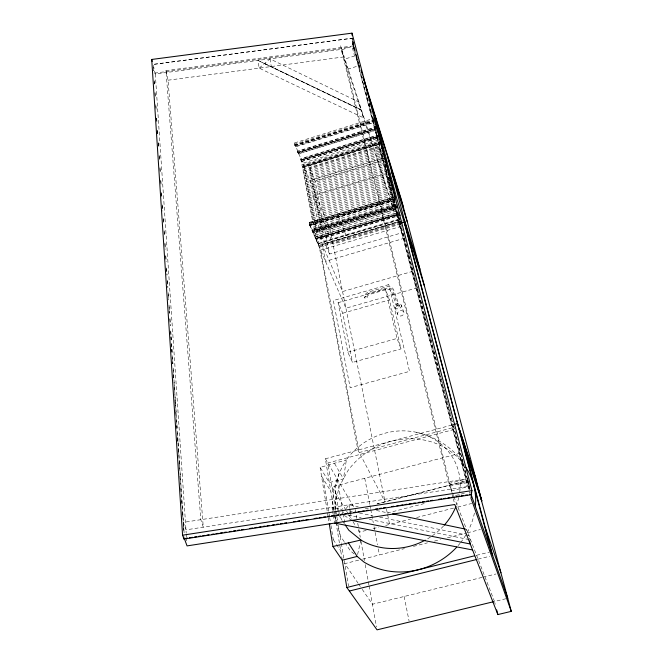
<?xml version="1.0" encoding="UTF-8"?>
<svg xmlns="http://www.w3.org/2000/svg" width="663" height="663" viewBox="0 0 663 663"><rect width="100%" height="100%" fill="white"/><g stroke="black" fill="none" stroke-linecap="round" stroke-linejoin="round"><path stroke-width="0.5" stroke-dasharray="3.31 2.49" d="M467.39 479.755L466.396 486.717L185.971 529.853L183.27 522.378L467.349 478.785L453.475 425.721M333.199 510.435C331.077 492.626 336.928 474.832 346.376 459.873L320.121 467.415L329.337 482.589L343.451 478.877L346.376 459.873A63.814 57.54 -26.3 0 1 422.397 433.934A63.814 57.54 -26.3 0 1 458.962 496.653M357.597 554.508L360.68 540.983M338.959 473.581L335.296 488.424L335.702 503.482L338.975 513.676M335.834 521.549L341.288 514.637M341.893 513.875L343.094 512.35M346.094 508.554L349.094 504.758L358.202 506.665M259.192 68.14L269.932 58.841L358.915 102.061L360.813 109.602L257.907 60.432L259.192 68.14L363.49 117.832L361.584 110.298L257.907 60.432M469.338 489.485L468.31 486.567L451.636 490.86L448.81 483.559L341.387 49.891L353.13 46.112L354.249 49.684L354.166 46.766M451.636 490.86L344.42 59.214L356.056 55.493L358.915 64.659M347.685 69.242L359.205 65.579L359.818 67.551M375.125 120.815L294.977 145.678L294.82 145.288L294.389 142.984L372.763 118.644M374.728 119.299L294.695 144.144L294.977 145.678M374.976 120.111L295.018 144.924L295.3 146.457L295.466 146.846L375.507 122.025M294.82 145.288L374.993 120.409M375.109 120.509L295.176 145.313L295.466 146.846M295.3 146.457L375.374 121.627M376.998 126.542L297.579 151.114L297.861 152.647L377.52 128.456M377.123 126.948L297.737 151.496L298.019 153.029M377.371 127.744L298.052 152.266L298.342 153.799L377.893 129.658M297.861 152.647L377.396 128.058M377.496 128.141L298.209 152.647L298.499 154.181M298.342 153.799L377.769 129.26M379.476 134.465L300.72 158.739L301.01 160.264L379.998 136.371M378.614 135.161L300.878 159.112L315.994 238.614L399.457 214.273M379.849 135.642L301.193 159.866L301.632 161.772L301.35 160.247M301.01 160.264L379.874 135.973M301.176 160.255L379.974 136.031M301.483 161.399L380.247 137.15M301.4 161.598L380.371 137.548M378.747 139.644L301.831 163.529M302.046 164.855L379.145 141.169M381.673 141.476L303.513 165.485L303.803 167.01L381.217 143.672M381.797 141.857L303.662 165.858L303.952 167.383M302.345 166.405L381.523 142.089M381.051 142.935L303.969 166.595L319.16 246.379L401.861 221.939M303.803 167.01L381.092 143.283M302.635 167.946L381.921 143.614M302.925 169.496L382.327 145.156M329.544 254.045L324.083 241.257L309.795 168.046L378.556 146.962L382.899 160.579L315.149 181.214L329.544 254.045L401.687 232.837L397.377 219.561L378.556 146.962M303.223 171.054L382.733 146.689M303.513 172.612L380.189 149.134M303.811 174.178L383.546 149.78M304.11 175.745L381.979 151.935M304.408 177.319L384.366 152.888M304.707 178.894L382.8 155.051M305.005 180.477L385.186 156.012M382.882 158.159L309.853 180.419L325.483 261.363L404.911 238.075M305.303 182.06L383.637 158.175M305.602 183.643L386.015 159.153M305.9 185.242L384.465 161.333M306.207 186.842L386.844 162.311M306.505 188.441L385.286 164.499M306.812 190.049L385.709 166.09M307.118 191.657L386.123 167.681M307.425 193.273L386.537 169.28M307.723 194.889L386.96 170.888M308.03 196.513L389.363 171.891M386.736 173.391L312.812 195.759L332.975 244.117L401.43 223.903M308.345 198.146L386.844 174.394M308.651 199.778L390.209 175.123M308.958 201.411L388.667 177.336M309.273 203.06L389.09 178.969M309.58 204.701L389.521 180.593M309.894 206.35L391.924 181.637M310.209 208.008L390.374 183.875M310.516 209.665L392.786 184.919M310.831 211.331L393.217 186.568M311.154 213.005L391.692 188.814M311.469 214.679L392.123 190.472M311.784 216.353L393.54 191.839M312.099 218.036L392.993 193.803M312.422 219.726L392.446 195.767M417.408 287.75L345.92 308.196L309.654 225.064L309.165 222.428L395.015 196.745M312.745 221.417L393.872 197.151M309.165 222.428L309.331 222.818L395.148 197.143M395.852 199.679L309.986 225.329L309.662 223.572L395.397 197.939M309.662 223.572L395.521 198.336M313.06 223.116L396.292 198.237M309.331 222.818L309.654 224.566L395.604 198.883M309.654 225.064L394.899 199.596M309.828 223.953L310.151 225.71L395.977 200.077M313.384 224.823L394.75 200.516M344.42 59.214L393.515 210.163L391.626 202.828L394.568 201.95M313.707 226.531L397.178 201.618M314.03 228.238L395.654 203.897M397.858 205.969L312.613 231.354L312.281 229.605L397.402 204.237M312.281 229.605L397.518 204.618M314.353 229.953L398.073 205.016M398.223 207.138L313.102 232.473L312.77 230.724L397.767 205.406M312.77 230.724L397.891 205.795M312.447 229.97L312.77 231.719L397.974 206.359M314.676 231.677L396.549 207.304M312.936 231.097L313.259 232.846L398.347 207.527M315.008 233.401L398.969 208.431M294.389 142.984L329.942 229.066L396.482 209.276M315.331 235.133L397.444 210.735M399.341 213.892L315.837 238.755L315.513 237.014L399.872 211.87M315.513 237.014L399.98 212.342M400.676 214.837L316.317 239.857L315.986 238.108L400.228 213.113M315.994 238.614L399.358 213.793M315.671 237.371L316.002 239.119L399.457 214.364M315.986 238.108L316.475 240.221L400.8 215.218M324.083 241.257L397.377 219.561M401.505 220.812L318.696 245.293L318.364 243.561L401.049 219.088M318.364 243.561L401.165 219.47M400.444 221.16L322.193 244.291L342.556 291.563L413.008 271.242M318.522 243.918L318.853 245.658L402.607 220.895M400.303 223.332L319.326 247.249L357.945 450.086L385.021 501.841M401.231 226.323L320.577 250.117L359.238 452.547L454.321 427.254M338.089 302.693L385.402 289.109L389.413 299.916L401.016 348.904L352.534 362.404L347.826 352.21L338.089 302.693L342.763 313.234L352.534 362.404M342.763 313.234L389.413 299.916M347.826 352.21L397.029 338.437L401.016 348.904M333.961 510.319L325.367 458.771L452.481 424.908M453.981 429.458L327.845 462.981L335.768 510.129M460.288 453.21L331.865 486.907L346.136 510.394M448.81 483.559L465.699 479.192L468.31 486.567L362.321 79.552M377.081 503.897L467.821 480.443L377.098 503.971M449.854 486.269L466.661 481.926M387.283 513.054L426.433 503.002M455.506 495.534L466.537 492.7M366.175 530.408L359.346 532.149L357.233 528.668M373.004 528.668L378.855 527.168M385.684 525.428L410.629 519.063M416.637 517.53L453.724 508.057M457.735 507.038L471.766 503.457M358.625 560.16L344.76 563.649L358.003 583.109M362.595 559.158L404.438 548.632M413.447 546.37L427.444 542.848M434.447 541.091L440.447 539.583M447.45 537.817L466.454 533.044M467.456 532.787L480.46 529.522M476.598 555.287L489.335 552.122M478.098 559.149L489.758 556.265M482.001 577.415L372.407 604.266L360.887 587.343M482.995 577.166L495.974 573.984M505.886 598.739L494.499 601.49L466.545 529.339L467.282 532.265M458.249 484.098L466.959 482.763M165.974 70.626L168.046 80.206L203.284 527.193L200.823 519.684L165.974 70.626L354.133 45.788M154.462 73.129L347.395 47.653M153.327 65.364L155.283 73.983L341.801 49.352L391.626 202.828M168.046 80.206L343.683 56.943L341.801 49.352M353.885 44.827L352.186 38.28L153.103 64.41L352.161 38.214L352.277 42.1L354.216 49.584L354.175 47.678M347.976 515.101L361.144 517.762M369.258 519.402L468.559 539.475M332.503 510.328L332.014 507.386L342.158 509.466M349.26 510.924L352.302 511.546M359.396 513.005L372.581 515.706M379.675 517.165L464.862 534.635M465.874 534.842L468.923 535.472L470.142 540.304M365.288 508.148L368.33 508.786M376.427 510.485L388.576 513.021M416.397 432.309C435.873 437.041 453.84 447.492 464.175 465.177M264.587 63.474L361.202 109.95M332.014 507.386L336.133 510.087M344.387 515.507L351.042 519.875M354.158 553.961L350.404 550.862L344.743 542.475M341.926 520.148L339.572 515.532M342.473 520.944L344.661 524.143M358.584 583.954L360.307 586.498M344.18 541.638L340.782 536.607L336.854 524.209M333.298 539.723L340.707 550.771M321.547 476.167L330.771 491.184M346.666 511.264L348.249 513.875M348.779 514.745L352.476 520.836M353.006 521.706L355.119 525.187M325.367 458.771L353.702 506.905M301.416 161.573L301.508 161.838M334.616 463.57L343.451 478.877M309.654 224.566L309.986 225.329M310.151 225.71L312.613 231.354M312.779 231.727L313.102 232.473M313.259 232.846L315.837 238.755M316.002 239.119L316.317 239.857M316.475 240.221L318.696 245.293M318.853 245.658L319.16 246.379M309.795 168.046L315.149 181.214M338.503 216.445L347.412 238.953M452.381 492.783L453.5 495.675M453.873 496.637L466.172 528.378M394.941 307.068L397.568 314.212M396.905 306.505L391.104 290.518L389.662 289.433L386.43 289.557L369.573 294.413L367.6 295.64L367.186 297.123A1.301 1.028 -15.9 0 1 365.479 298.458A1.301 1.028 -15.9 0 1 365.098 296.717A1.301 1.028 -15.9 0 1 367.186 297.123M398.14 306.157L392.247 289.88A5.238 3.199 -13.4 0 0 386.098 288.297L369.73 292.996A5.221 3.191 -12.7 0 0 365.918 297.43M399.366 305.809A1.285 1.019 -19.8 0 0 397.311 305.469A1.285 1.019 -19.8 0 0 397.734 307.193A1.285 1.019 -19.8 0 0 399.366 305.809L393.49 289.499C392.314 286.549 388.419 286.242 385.758 287.038L369.332 291.753C366.78 292.391 363.763 294.803 364.65 297.745M401.339 305.245A3.332 2.652 -19.8 0 1 397.087 308.859A3.332 2.652 -19.8 0 1 395.993 304.383A3.332 2.652 -19.8 0 1 401.339 305.245L403.908 312.422A3.298 2.644 -19.7 0 1 399.698 316.002A3.298 2.644 -19.7 0 1 398.604 311.544A3.298 2.644 -19.7 0 1 403.908 312.422M341.387 49.891L343.683 56.943M336.547 523.256L333.249 512.391M357.282 58.17L352.244 42.009L469.719 493.38M467.531 478.752L469.81 487.479M354.539 47.288L355.583 51.3M369.192 103.353L370.501 108.359M374.429 123.376L375.473 127.387M379.145 141.401L380.446 146.407M385.162 164.424L386.993 171.435M389.09 179.441L391.966 190.455M394.062 198.461L396.938 209.475M399.035 217.489L401.911 228.495M403.22 233.5L404.007 236.509M404.264 237.511L406.883 247.523M408.193 252.528L408.98 255.528M409.237 256.531L413.952 274.548M414.218 275.551L418.925 293.576M419.19 294.571L423.897 312.596M424.163 313.599L428.87 331.616M429.135 332.619L433.842 350.636M434.108 351.639L438.815 369.656M439.08 370.658L452.431 421.718M467.854 480.725L469.876 488.474M352.898 41.048L354.133 45.764M356.23 53.811L359.628 66.839M366.167 91.884L370.882 109.925M371.139 110.928L373.758 120.948M375.067 125.953L375.846 128.962M376.112 129.965L380.297 146.001M381.863 152.009L383.695 159.021M385.004 164.034L387.101 172.048M388.402 177.062L453.02 424.569M453.277 425.571L470.017 489.7M356.056 55.493L359.711 69.532M361.02 74.538L362.064 78.549M353.13 46.112L465.699 479.192M352.451 47.943L354.407 55.526M494.739 602.427L495.22 604.291M450.948 489.087L452.149 493.91M452.39 494.871L453.102 497.764M453.343 498.725L454.777 504.51M340.625 45.747L342.514 53.338M385.402 289.109L397.029 338.437M329.942 229.066L385.037 501.941M386.471 509.018L389.579 524.433M404.132 596.493L409.096 621.082M364.766 478.272L369.788 504.493M369.979 505.504L370.559 508.529M370.75 509.54L373.261 522.651M374.031 526.687L377.504 544.837M378.275 548.873L379.435 554.923M355.252 509.54L356.851 518.383M357.747 523.298L358.633 528.22M358.816 529.198L360.266 537.229M361.004 541.29L364.493 560.591M365.23 564.652L368.91 584.965M369.092 585.984L376.501 626.9M269.932 58.841L271.3 66.532M349.094 504.758L349.608 507.692M349.782 508.67L350.304 511.612M350.478 512.59L351.523 518.458M337.417 479.821L342.431 508.894M342.605 509.897L343.127 512.905M343.301 513.908L345.033 523.936M335.354 490.736L338.561 509.582M338.727 510.568L339.232 513.543M335.934 511.14L336.448 514.165M336.613 515.176L337.633 521.234M338.312 525.278L341.196 542.442M341.362 543.453L348.506 585.959M334.127 511.33L334.633 514.347M334.807 515.358L335.644 520.389L335.503 515.383M335.984 522.419L342.125 559.249M332.669 511.314L333.157 514.256M333.315 515.234L334.459 522.104M323.428 479.241L329.519 516.535M329.677 517.546L330.829 524.599M330.994 525.61L333.307 539.781M320.121 467.415L328.11 516.643M328.276 517.654L329.097 522.709M155.283 73.983L186.179 532.861M186.245 533.864L186.444 536.873M186.51 537.875L186.717 540.884M153.518 70.601L153.31 67.502L153.518 70.593M154.951 92.298L155.225 96.425M155.772 104.688L156.112 109.859L155.822 105.666M156.659 118.122L156.932 122.249M157.479 130.512L157.753 134.647M158.3 142.91L158.573 147.045M159.12 155.308L159.393 159.435M159.94 167.698L160.289 172.869M160.761 180.096L161.109 185.259M161.581 192.494L161.929 197.657M162.402 204.884L162.816 211.083M163.297 218.318L163.637 223.481M164.117 230.707L164.457 235.879M164.938 243.106L165.344 249.305M165.75 255.504L166.164 261.694M166.57 267.893L167.051 275.128M167.391 280.292L167.872 287.518M168.211 292.69L168.692 299.916M169.032 305.079L169.579 313.342M169.927 318.513L170.399 325.74M170.747 330.903L171.493 342.265M171.568 343.301L172.314 354.664M172.388 355.7L172.935 363.962M173.209 368.089L176.491 417.673M176.557 418.701L177.311 430.072M177.377 431.099L184.148 533.359M155.009 93.284L155.217 96.384M156.642 118.047L156.907 122.166M157.454 130.42L157.728 134.548M158.266 142.802L158.606 147.957M159.153 156.211L159.427 160.33M159.965 168.584L160.239 172.712M160.786 180.966L161.126 186.121M161.598 193.339L161.938 198.494M162.41 205.721L162.75 210.875M163.297 219.13L163.57 223.257M164.109 231.503L164.449 236.666M164.93 243.885L165.269 249.039M165.742 256.258L166.082 261.421M166.562 268.639L166.968 274.83M167.374 281.013L167.78 287.203M168.253 294.422L168.593 299.585M169.073 306.803L169.479 312.994M169.885 319.176L170.292 325.367M170.706 331.558L171.245 339.812M171.518 343.931L172.065 352.186M172.405 357.34L172.811 363.531M173.217 369.722L173.756 377.976M174.029 382.103L174.576 390.35M174.85 394.477L175.455 403.759M175.529 404.795L176.275 416.14M176.549 420.267L177.087 428.513M177.361 432.641L177.974 441.923M178.04 442.959L178.786 454.304M178.853 455.332L179.598 466.677M179.673 467.713L180.485 480.087M180.551 481.123L181.297 492.468M181.372 493.496L183.8 530.475M169.032 311.022L169.164 313.085M170.722 336.821L170.93 339.912M171.535 349.202L171.742 352.293M172.347 361.575L172.479 363.639M173.225 374.993L173.433 378.084M174.037 387.374L174.245 390.466M174.85 399.756L175.123 403.883M175.662 412.137L175.935 416.265M176.54 425.547L176.748 428.638M177.352 437.928L177.626 442.055M178.165 450.31L178.438 454.437M178.977 462.691L179.25 466.818M179.855 476.1L180.129 480.227M180.667 488.482L180.941 492.609M181.48 500.863L181.819 506.018M182.292 513.245L182.632 518.4M183.17 526.654L183.444 530.781M335.37 510.369L335.18 503.35L339.29 486.609L347.578 471.202A71.629 65.33 -26.4 0 1 464.183 464.937M335.395 511.372L335.478 514.38M352.186 38.28L352.277 42.1M458.738 497.631A63.814 57.54 -26.3 0 1 456.741 504.377M443.564 525.95A63.814 57.54 -26.3 0 1 431.306 536.483M430.453 537.047A63.814 57.54 -26.3 0 1 426.085 539.682M474.41 513.071A71.629 65.33 -26.4 0 1 466.379 534.105M465.849 535.008A71.629 65.33 -26.4 0 1 460.694 542.483M460.064 543.279A71.629 65.33 -26.4 0 1 458.1 545.608M388.775 284.593L333.332 300.538L350.18 387.689L409.535 371.363L388.775 284.593M154.404 84.035L154.131 79.9L154.396 84.002"/><path stroke-width="0.99" d="M471.957 490.612L471.327 494.714L183.982 539.036L182.565 535.198L151.728 59.455L352.012 33.15L471.957 490.612L182.565 535.198M471.078 492.327L471.584 494.266L470.979 498.203L511.272 611.361L497.872 614.568L454.777 504.51L187.057 545.898L184.339 538.571M373.675 118.354L375.49 117.79L396.88 199.008L424.361 285.761M381.175 148.835L383.139 148.23M384.465 161.333L386.43 160.728M387.822 174.104L389.786 173.507M389.09 178.969L391.062 178.372M391.692 188.814L393.656 188.226M401.281 223.041L404.215 222.171L491.3 551.633M453.475 424.643L457.453 423.582L475.528 478.454L511.272 611.361M474.807 478.645L475.777 478.388L459.011 428.248M465.26 451.909L481.786 500.896L401.438 199.894L363.109 76.875M329.254 523.72L332.95 546.486L360.896 540.022A63.814 57.54 -26.3 0 0 425.198 540.171M332.95 546.486L342.282 560.185L357.158 556.439L363.987 562.075A71.629 65.33 -26.4 0 0 456.741 547.124M342.282 560.185L346.832 587.493L474.592 555.785M349.36 591.031L477.095 559.398M493.496 601.731L377.04 629.85L346.832 587.493M185.507 538.373L187.546 538.058M189.444 537.784L192.51 537.312M194.549 536.997L196.737 536.64M198.643 536.367L200.823 536.011M202.729 535.729L204.908 535.381M206.815 535.099L208.994 534.751M211.92 534.312L213.967 533.997M216.005 533.682L218.177 533.334M220.091 533.052L222.262 532.704M224.177 532.422L226.348 532.074M229.29 531.635L231.329 531.32M233.376 531.005L235.539 530.657M237.462 530.375L239.625 530.027M241.547 529.745L243.711 529.397M249.835 528.452L252.785 528.013M254.824 527.698L256.979 527.35M258.91 527.068L261.065 526.72M263.103 526.405L265.15 526.09M267.081 525.809L269.236 525.461M272.195 525.021L274.233 524.706M276.28 524.383L278.419 524.043M280.366 523.753L282.504 523.414M284.452 523.124L286.59 522.784M293.643 521.706L295.69 521.391M297.728 521.077L299.867 520.737M301.822 520.447L303.952 520.107M305.908 519.817L308.03 519.477M314.163 518.532L317.221 518.06M319.185 517.77L321.306 517.43M323.271 517.14L325.392 516.8M327.356 516.51L329.478 516.17M331.442 515.88L334.508 515.408M336.555 515.093L338.66 514.753M340.641 514.463L342.746 514.123M344.727 513.833L346.832 513.494M348.813 513.203L350.918 512.864M353.918 512.408L355.965 512.093M358.003 511.778L360.108 511.446M362.089 511.148L364.194 510.817M366.175 510.518L368.272 510.187M375.374 509.101L377.413 508.786M379.46 508.471L381.548 508.14M383.546 507.841L385.634 507.51M391.717 506.582L393.797 506.259M396.822 505.794L398.902 505.471M400.908 505.165L402.988 504.841M405.002 504.535L407.074 504.212M409.088 503.905L411.159 503.582M413.173 503.275L415.245 502.952M418.278 502.488L420.35 502.164M422.364 501.858L424.436 501.535M426.45 501.22L428.513 500.905M430.536 500.59L432.599 500.275M438.724 499.33L441.79 498.858M443.82 498.543L445.876 498.228M447.906 497.913L449.962 497.598M451.992 497.283L454.039 496.968M456.078 496.653L459.144 496.181M461.183 495.866L463.23 495.551M465.269 495.236L467.316 494.921M469.354 494.606L471.584 494.266M334.616 523.082L472.586 549.975M351.871 520.422L470.233 543.975L469.495 541.049M392.629 513.875L465.534 529.132M360.896 540.022L348.846 530.251L345.199 524.939M348.249 542.599L357.158 556.439M471.053 494.341L507.783 598.283M485.457 528.262L500.971 572.766M395.148 197.143L374.993 120.409L375.125 120.815M404.405 219.983L419.952 269.236M375.648 122.232L376.186 123.956M360.962 69.98L362.495 74.902M362.893 77.397L363.813 80.356M364.426 82.328L403.394 207.221M391.659 171.899L407.38 222.146M478.57 489.609L481.786 500.896L458.978 428.141L492.675 555.544M387.64 156.708L408.889 236.915M405.168 225.163L458.324 426.193M496.67 609.894L497.872 614.568M151.728 59.455L152.183 61.452M183.85 536.972L183.982 539.036M352.012 33.15L352.07 35.172M456.02 506.283A63.814 57.54 -26.3 0 1 444.235 525.204M465.89 467.415A71.629 65.33 -26.4 0 1 475.412 506.118"/></g></svg>
